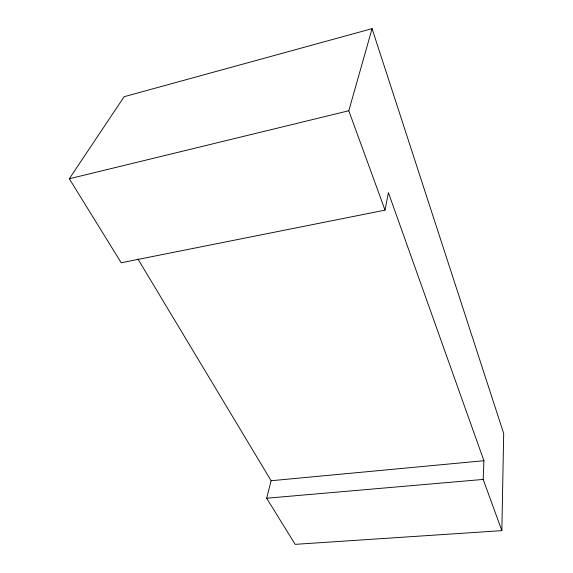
<?xml version="1.0" encoding="UTF-8"?>
<svg xmlns="http://www.w3.org/2000/svg" width="573" height="573" viewBox="0 0 573 573"><rect width="100%" height="100%" fill="white"/><g stroke="black" fill="none" stroke-linecap="round" stroke-linejoin="round"><path stroke-width="0.86" d="M501.848 530.641L503.688 433.46L372.07 28.65L124.112 96.715L69.312 178.762L121.204 262.763L385.027 210.141L388.401 192.635L483.913 460.713L483.182 479.429L501.848 530.641L295.152 544.35L266.653 498.224L271.129 480.733L137.9 258.967M385.027 210.141L348.799 110.754L372.07 28.65M69.312 178.762L348.799 110.754M271.129 480.733L483.913 460.713M266.653 498.224L483.182 479.429"/></g></svg>
